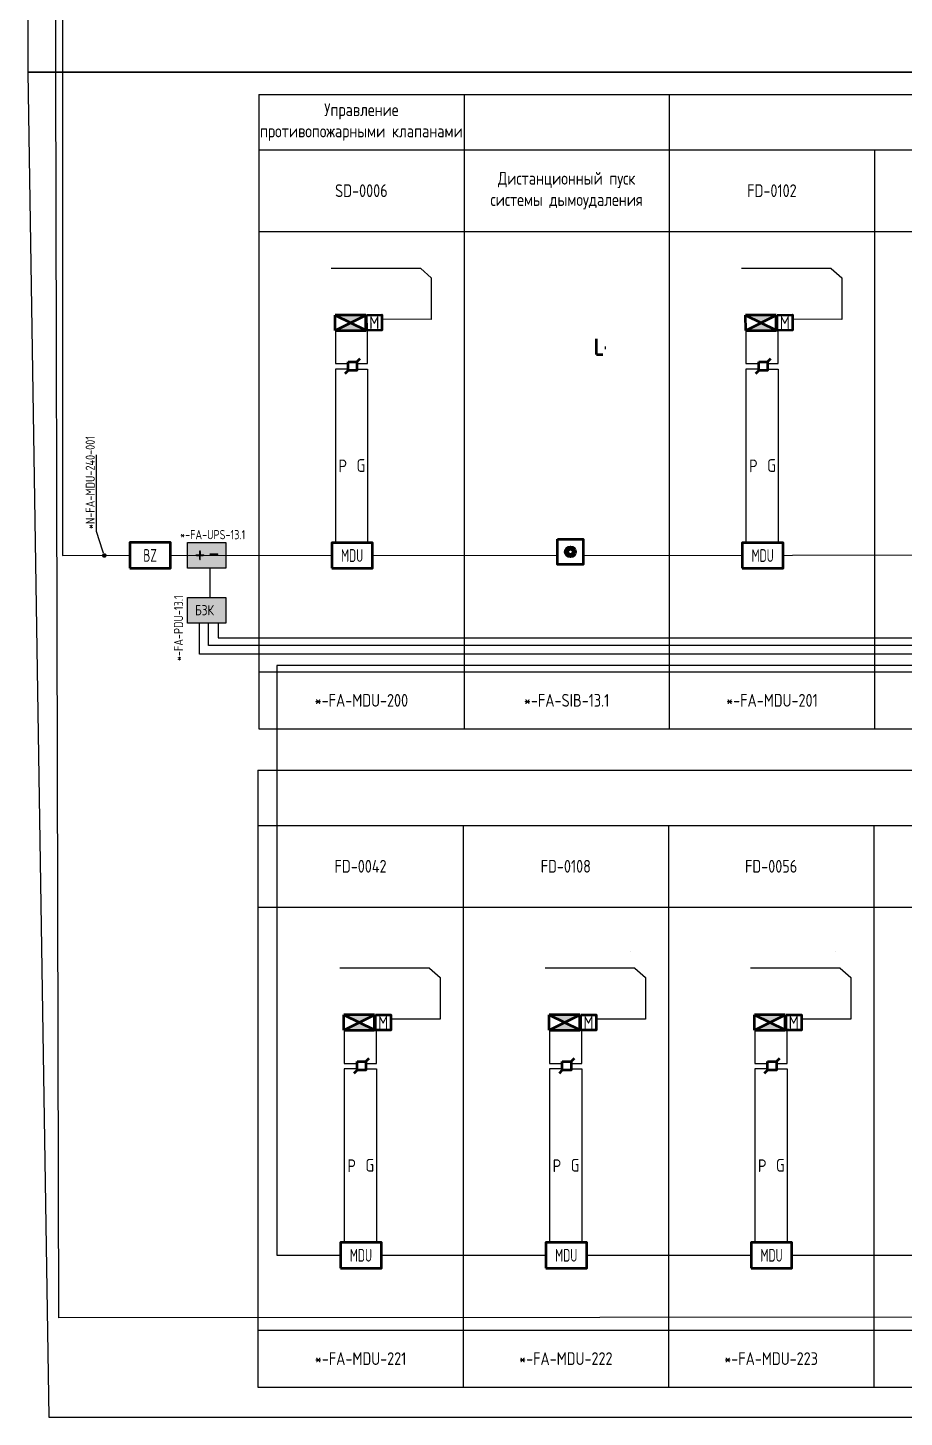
# Model space of a CAD drawing. Header units: millimetres. Extents: x 127230 to 906013, y -355313 to -209225.
# Drawn here: x 204084 to 221254, y -339532 to -312322 of the extents above; entities that cross this region are included whole.
import ezdxf
from ezdxf import colors
from ezdxf.entities.mleader import LeaderData, LeaderLine
from ezdxf.enums import TextEntityAlignment as Align
from ezdxf.math import Vec2, Vec3

# ---------------------------------------------------------------- set-up
doc = ezdxf.new("R2018")
doc.units = ezdxf.units.MM
doc.linetypes.add('Cплошная', pattern=[0])
for name, color, linetype in [('1. ОПС_оборудование', 5, 'Continuous'), ('1.1. SAI_оборудование_текст', 6, 'Continuous'), ('__Оборудование_АУПТ', 5, 'Continuous'), ('ПС2', 230, 'Continuous')]:
    doc.layers.add(name, color=color, linetype=linetype)
for name, color, linetype, lineweight in [('14', 250, 'Continuous', 0), ('GM_кабель_СПС', 6, 'Continuous', 25), ('GM_текст', 250, 'Continuous', 9), ('АТ_ПС_ИП_025', 1, 'Continuous', 25), ('АТ_ПС_ППКП_025', 5, 'Continuous', 25), ('АТ_ПС_Текст_025', 7, 'Continuous', 25), ('АТ_ПС_Трасса_100', 1, 'Continuous', 100)]:
    doc.layers.add(name, color=color, linetype=linetype, lineweight=lineweight)
doc.styles.add('GLE_OASR_TextStyle', font='GOST2304A.ttf')
doc.styles.add('SAI', font='gost_0.ttf')
doc.styles.get("Standard").update_dxf_attribs({"font": 'gost_0.ttf'})
doc.styles.add('ГОСТ 2.304', font='CS_Gost2304.shx', dxfattribs={"width": 0.8})
doc.styles.add('Гост L', font='gost_0.ttf')

# ---------------------------------------------------------------- blocks, each defined once
blk = doc.blocks.new('*U53')
at = {"color": 0, "lineweight": 30, "width": 1.001, "flags": 104}
blk.add_attdef('ТЕКСТ1', text='', height=2.5, dxfattribs=at).set_placement((0.55, 3.27), align=Align.TOP_LEFT)
at = {"color": 0, "lineweight": 0}
blk.add_wipeout([(0, 4.3), (16.02, 4.3), (16.02, 0), (0, 0)], dxfattribs=at)
blk = doc.blocks.new('*U54')
at = {"color": 0, "lineweight": 30, "width": 1.001, "flags": 104}
blk.add_attdef('ТЕКСТ1', text='', height=2.5, dxfattribs=at).set_placement((0.55, 3.27), align=Align.TOP_LEFT)
at = {"color": 0, "lineweight": 0}
blk.add_wipeout([(0, 4.3), (21.07, 4.3), (21.07, 0), (0, 0)], dxfattribs=at)
blk = doc.blocks.new('*U49')
at = {"linetype": 'Continuous', "lineweight": 25}
blk.add_wipeout([(-1.5, -1.5), (-1.5, 1.5), (1.5, 1.5), (1.5, -1.5)], dxfattribs=at)
at = {"color": 0, "linetype": 'Continuous', "lineweight": -2}
for p, q in [((1.5, 1.5), (2.63, 2.63)), ((-1.5, -1.5), (-2.63, -2.63))]:
    blk.add_line(p, q, dxfattribs=at)
blk.add_lwpolyline([(-1.5, 1.5), (1.5, 1.5), (1.5, -1.5), (-1.5, -1.5)], close=True, dxfattribs=at)
blk = doc.blocks.new('*U52')
at = {"linetype": 'Continuous', "lineweight": -2}
h = blk.add_hatch(color=0, dxfattribs=at)
h.dxf.hatch_style = 1
h.paths.add_polyline_path([(-6, 2.97), (-2.98, 1.48), (0, 2.97)])
h.paths.add_polyline_path([(-2.98, 1.48), (-6, -0.03), (0, -0.03), (0, 0)])
at = {"color": 0, "linetype": 'Continuous', "lineweight": -2}
for p, q in [((-6, -0.03), (-6, 2.97)), ((0, 2.97), (-6, 2.97)), ((-6, 2.97), (0, 0)), ((-6, -0.03), (0, 2.97)), ((0, -0.03), (0, 2.97)), ((0, 1.47), (0.18, 1.47)), ((-6, -0.03), (0, -0.03))]:
    blk.add_line(p, q, dxfattribs=at)
blk.add_lwpolyline([(0.18, 2.97), (3.18, 2.97), (3.18, -0.03), (0.18, -0.03)], close=True, dxfattribs=at)
at = {"color": 0, "linetype": 'Continuous', "lineweight": -2, "style": 'GLE_OASR_TextStyle'}
blk.add_text('М', height=2.5, dxfattribs=at).set_placement((1.68, 1.47), align=Align.MIDDLE_CENTER)
blk = doc.blocks.new('*U51')
at = {"color": 0, "linetype": 'Continuous', "lineweight": -2}
blk.add_lwpolyline([(-8, -0.03), (0, -0.03), (0, 4.97), (-8, 4.97)], close=True, dxfattribs=at)
at = {"color": 0, "linetype": 'Continuous', "lineweight": -2, "style": 'ГОСТ 2.304', "width": 0.8, "flags": 4}
blk.add_attdef('НАДПИСЬ', text='', height=2.5, dxfattribs=at).set_placement((-4, 2.47), align=Align.MIDDLE_CENTER)
blk = doc.blocks.new('*U50')
at = {"color": 0, "lineweight": 0}
blk.add_wipeout([(-2.08, 6.13), (-19.65, 6.12), (-19.65, 1.83), (-2.08, 1.83)], dxfattribs=at)
at = {"color": 0, "linetype": 'Cплошная', "lineweight": 25}
for q in [(-19.65, 1.83), (0, 0)]:
    blk.add_line((-2.08, 1.83), q, dxfattribs=at)
at = {"color": 0, "lineweight": 30, "flags": 104}
blk.add_attdef('ТЕКСТ1', text='', height=2.5, dxfattribs=at).set_placement((-2.99, 5.1), align=Align.TOP_RIGHT)
blk = doc.blocks.new('*T75')
at = {"color": 7, "linetype": 'ByBlock', "transparency": 16777216}
for p, q in [((0, 0), (125123, 0)), ((4022, 0), (4022, -12425)), ((8043, 0), (8043, -12425)), ((36195, 0), (36195, -12425)), ((40217, 0), (40217, -12425)), ((92498, 0), (92498, -12425)), ((100542, 0), (100542, -12425)), ((108585, 0), (108585, -12425)), ((113058, 0), (113058, -12425)), ((117080, 0), (117080, -12425)), ((121102, 0), (121102, -12425)), ((125123, 0), (125123, -12425)), ((0, -1085), (125123, -1085)), ((12065, -1085), (12065, -12425)), ((16087, -1085), (16087, -12425)), ((20108, -1085), (20108, -12425)), ((24130, -1085), (24130, -12425)), ((28152, -1085), (28152, -12425)), ((32173, -1085), (32173, -12425)), ((44238, -1085), (44238, -12425)), ((48260, -1085), (48260, -12425)), ((52282, -1085), (52282, -12425)), ((56303, -1085), (56303, -12425)), ((60325, -1085), (60325, -12425)), ((64347, -1085), (64347, -12425)), ((68368, -1085), (68368, -12425)), ((72390, -1085), (72390, -12425)), ((76412, -1085), (76412, -12425)), ((80433, -1085), (80433, -12425)), ((84455, -1085), (84455, -12425)), ((88477, -1085), (88477, -12425)), ((0, -2686), (125123, -2686)), ((0, -2686), (0, -11307)), ((0, -11307), (125123, -11307)), ((0, -12425), (125123, -12425))]:
    blk.add_line(p, q, dxfattribs=at)
at = {"color": 0, "linetype": 'ByBlock', "lineweight": -2, "transparency": 16777216}
for p, q in [((0, 0), (0, -2686)), ((0, -11307), (0, -12425))]:
    blk.add_line(p, q, dxfattribs=at)
at = {"color": 7, "transparency": 16777216, "char_height": 250, "attachment_point": 5, "style": 'GLE_OASR_TextStyle'}
for s, insert, width in [('Управление противопожарными клапанами', (2011, -542), 4020.47), ('{\\fGOST 2.304 type A|b0|i0|c204|p34;\\C256;Отключение вытяжной вентиляции\\fGOST 2.304 type A|b0|i0|c0|p34;, \\fGOST 2.304 type A|b0|i0|c204|p34;кондиционирования\\fGOST 2.304 type A|b0|i0|c0|p34;, \\fGOST 2.304 type A|b0|i0|c204|p34;электроконвекторов\\fGOST type A|b0|i0|c204|p34;\\W1.001;***}', (96520, -542), 8042.13), ('Управление системами дымоудаления', (110822, -542), 4472.13), ('Контроль состояния систем дымоудаления', (115069, -542), 4020.47), ('Управление системами дымоудаления', (119091, -542), 4020.47), ('Контроль состояния систем дымоудаления', (123113, -542), 4020.47), ('Управление противопожарными клапанами', (22119, -542), 28150.47), ('{\\fGOST 2.304 type A|b0|i0|c204|p34;\\H0.91667x;\\C256;Отключение приточно-вытяжной вентиляции}', (104563, -542), 8042.13), ('Сигнал  "Работа"/"Неисправность"ДВ1 (FAC-0001)/ДВ2 (FAC-0002)', (115069, -1885), 4020.47), ('Сигнал  "Работа"/"Неисправность"  ДП1 (FSC-0001)/ДП2 (FSC-0002)', (123113, -1885), 4020.47), ('{\\fGOST 2.304 type A|b0|i0|c204|p34;\\C256;Дистанционный пуск \\Pсистемы дымоудаления}', (6032, -1885), 4020.47), ('{\\fGOST 2.304 type A|b0|i0|c204|p34;\\C256;Дистанционный пуск \\Pсистемы дымоудаления}', (38206, -1885), 4020.47), ('{\\H0.91667x;\\C256;Отключение F0-51-010-NHC33^J/F0-51-010-NHC32/F0-51-010-NHC14\\fISOCPEUR|b0|i0|c204|p34;\\H1.09091x;\\C7; \\fGOST 2.304 type A|b0|i0|c204|p34;от Щита F0-51-010-NHC31}', (96520, -1885), 8042.13), ('Включение ДВ1 (FAC-0001)/ДВ2 (FAC-0002)', (110822, -1885), 4472.13), ('Включение ДП1 (FSC-0001)/ДП2 (FSC-0002)', (119091, -1885), 4020.47), ('SD-0006', (2011, -1885), 4020.47), ('FD-0102', (10054, -1885), 4020.47), ('FD-0052', (14076, -1885), 4020.47), ('FD-123', (18097, -1885), 4020.47), ('FD-0054', (22119, -1885), 4020.47), ('FD-0137', (30162, -1885), 4020.47), ('FD-0136', (34184, -1885), 4020.47), ('SD-0003', (42227, -1885), 4020.47), ('FD-0069', (46249, -1885), 4020.47), ('FD-0089', (50271, -1885), 4020.47), ('FD-0111', (54292, -1885), 4020.47), ('FD-0092', (58314, -1885), 4020.47), ('FD-120', (62336, -1885), 4020.47), ('FD-0138', (66357, -1885), 4020.47), ('FD-0090', (74401, -1885), 4020.47), ('FD-0070', (78422, -1885), 4020.47), ('FD-0063', (82444, -1885), 4020.47), ('FD-0067', (86466, -1885), 4020.47), ('FD-0079', (90488, -1885), 4020.47), ('Отключение П5 (FA-0005A)/П5р (FA-0005В)/ПВ3 (FAB-0003)', (104563, -1885), 8042.13), ('*-FA-MDU-200', (2011, -11866), 4020.47), ('*-FA-MDU-201', (10054, -11866), 4020.47), ('*-FA-MDU-202', (14076, -11866), 4020.47), ('*-FA-MDU-203', (18097, -11866), 4020.47), ('*-FA-MDU-204', (22119, -11866), 4020.47), ('*-FA-MDU-205', (26141, -11866), 4020.47), ('*-FA-MDU-206', (30162, -11866), 4020.47), ('*-FA-SIB-13.2', (38206, -11866), 4020.47), ('*-FA-MDU-208', (42227, -11866), 4020.47), ('*-FA-MDU-209', (46249, -11866), 4020.47), ('*-FA-MDU-210', (50271, -11866), 4020.47), ('*-FA-MDU-211', (54292, -11866), 4020.47), ('*-FA-MDU-212', (58314, -11866), 4020.47), ('*-FA-MDU-213', (62336, -11866), 4020.47), ('*-FA-MDU-214', (66357, -11866), 4020.47), ('*-FA-MDU-215', (70379, -11866), 4020.47), ('*-FA-MDU-216', (74401, -11866), 4020.47), ('*-FA-MDU-217', (78422, -11866), 4020.47), ('*-FA-MDU-218', (82444, -11866), 4020.47), ('*-FA-MDU-219', (86466, -11866), 4020.47), ('*-FA-MDU-220', (90488, -11866), 4020.47), (' *-FA-MR1-13.3', (96520, -11866), 8042.13), (' *-FA-MR4-13.1', (104563, -11866), 8042.13), (' *-FA-MR4-13.2', (110822, -11866), 4472.13), ('*-FA-{\\C0;AE}-13.1', (115069, -11866), 4020.47), (' *-FA-MR4-13.4', (119091, -11866), 4020.47), ('*-FA-{\\C0;AE}-13.2', (123113, -11866), 4020.47)]:
    blk.add_mtext(s, dxfattribs=dict(at, insert=insert, width=width))
at = {"color": 7, "transparency": 16777216, "char_height": 250, "attachment_point": 5}
for s, insert, width in [('Управление противопожарными клапанами', (66357, -542), 52280.47), ('*-FA-SIB-13.1', (6032, -11866), 4020.47), ('*-FA-MDU-207', (34184, -11866), 4020.47)]:
    blk.add_mtext(s, dxfattribs=dict(at, insert=insert, width=width))
at = {"transparency": 16777216, "char_height": 250, "width": 4020.47, "attachment_point": 5}
for s, insert in [('FD-0109', (26141, -1885)), ('FD-0139', (70379, -1885))]:
    blk.add_mtext(s, dxfattribs=dict(at, insert=insert))
blk = doc.blocks.new('*U56')
at = {"linetype": 'Continuous', "lineweight": -2}
h = blk.add_hatch(dxfattribs=at)
h.set_pattern_fill('ANGLE', color=0)
h.set_pattern_definition([(0, (7.841, 39.882), (0, 6.985), [5.08, -1.905]), (90, (7.841, 39.882), (-6.985, 4e-16), [5.08, -1.905])])
h.paths.add_polyline_path([(3.41, 42.45, 1), (6.91, 42.45, 1)])
h = blk.add_hatch()
h.set_pattern_fill('ANGLE', color=0)
h.set_pattern_definition([(0, (2.6406, 39.934), (0, 6.985), [5.08, -1.905]), (90, (2.6406, 39.934), (-6.985, 4e-16), [5.08, -1.905])])
h.paths.add_polyline_path([(6.25, 42.89), (6.25, 42.43), (7.64, 42.43)])
h.paths.add_polyline_path([(7.64, 42.43), (6.25, 42.43), (6.25, 41.98)])
at = {"linetype": 'Cплошная'}
blk.add_wipeout([(-2.5, 5), (-2.51, -0.01), (2.5, -0.01), (2.5, 5)], dxfattribs=at)
at = {"linetype": 'ByBlock', "lineweight": -2}
h = blk.add_hatch(color=0, dxfattribs=at)
h.dxf.hatch_style = 1
h.paths.add_polyline_path([(-1, 2.5, 1), (1, 2.5, 1)])
h.paths.add_polyline_path([(0.5, 2.5, -1), (-0.5, 2.5, -1)], flags=16)
at = {"color": 0, "linetype": 'ByBlock', "lineweight": -2}
blk.add_lwpolyline([(-2.5, 5), (2.5, 5), (2.5, 0), (-2.5, 0)], close=True, dxfattribs=at)
for radius in [1, 0.5]:
    blk.add_circle((0, 2.5), radius, dxfattribs=at)
blk = doc.blocks.new('*T82')
at = {"color": 7, "linetype": 'ByBlock', "transparency": 16777216}
for p, q in [((0, 0), (81285, 0)), ((0, 0), (0, -1085)), ((81285, 0), (81285, -12086)), ((0, -1085), (81285, -1085)), ((4022, -1085), (4022, -12086)), ((8043, -1085), (8043, -12086)), ((12065, -1085), (12065, -12086)), ((16087, -1085), (16087, -12086)), ((20108, -1085), (20108, -12086)), ((24130, -1085), (24130, -12086)), ((28152, -1085), (28152, -12086)), ((32173, -1085), (32173, -12086)), ((36195, -1085), (36195, -12086)), ((40217, -1085), (40217, -12086)), ((44238, -1085), (44238, -12086)), ((48260, -1085), (48260, -12086)), ((52282, -1085), (52282, -12086)), ((56303, -1085), (56303, -12086)), ((60325, -1085), (60325, -12086)), ((64347, -1085), (64347, -12086)), ((68368, -1085), (68368, -12086)), ((72845, -1085), (72845, -12086)), ((77445, -1085), (77445, -12086)), ((0, -2686), (81285, -2686)), ((0, -2686), (0, -10968)), ((0, -10968), (81285, -10968)), ((0, -12086), (81285, -12086))]:
    blk.add_line(p, q, dxfattribs=at)
at = {"color": 0, "linetype": 'ByBlock', "lineweight": -2, "transparency": 16777216}
for p, q in [((0, -1085), (0, -2686)), ((0, -10968), (0, -12086))]:
    blk.add_line(p, q, dxfattribs=at)
at = {"color": 7, "transparency": 16777216, "char_height": 250, "attachment_point": 5}
for s, insert, width in [('Управление противопожарными клапанами', (40643, -542), 81283.8), ('FD-0095', (34184, -1885), 4020.47), ('FD-0020', (46249, -1885), 4020.47), ('FD-0103', (50271, -1885), 4020.47), ('FD-0019', (70607, -1885), 4475.47), ('*-FA-MDU-222', (6032, -11527), 4020.47)]:
    blk.add_mtext(s, dxfattribs=dict(at, insert=insert, width=width))
at = {"color": 7, "transparency": 16777216, "char_height": 250, "attachment_point": 5, "style": 'GLE_OASR_TextStyle'}
for s, insert, width in [('FD-0042', (2011, -1885), 4020.47), ('FD-0108', (6032, -1885), 4020.47), ('FD-0056', (10054, -1885), 4020.47), ('FD-0115', (14076, -1885), 4020.47), ('FD-0055', (18097, -1885), 4020.47), ('FD-0104', (22119, -1885), 4020.47), ('FD-0105', (26141, -1885), 4020.47), ('FD-0053', (30162, -1885), 4020.47), ('FD-0051', (38206, -1885), 4020.47), ('FD-0041', (42227, -1885), 4020.47), ('FD-0040', (54292, -1885), 4020.47), ('FD-0021', (58314, -1885), 4020.47), ('FD-0129', (62336, -1885), 4020.47), ('FD-0039', (66357, -1885), 4020.47), ('FD-0018', (75145, -1885), 4598.8), ('FD-0038', (79365, -1885), 3838.8), ('*-FA-MDU-221', (2011, -11527), 4020.47), ('*-FA-MDU-223', (10054, -11527), 4020.47), ('*-FA-MDU-224', (14076, -11527), 4020.47), ('*-FA-MDU-225', (18097, -11527), 4020.47), ('*-FA-MDU-226', (22119, -11527), 4020.47), ('*-FA-MDU-227', (26141, -11527), 4020.47), ('*-FA-MDU-228', (30162, -11527), 4020.47), ('*-FA-MDU-229', (34184, -11527), 4020.47), ('*-FA-MDU-230', (38206, -11527), 4020.47), ('*-FA-MDU-231', (42227, -11527), 4020.47), ('*-FA-MDU-232', (46249, -11527), 4020.47), ('*-FA-MDU-233', (50271, -11527), 4020.47), ('*-FA-MDU-234', (54292, -11527), 4020.47), ('*-FA-MDU-235', (58314, -11527), 4020.47), ('*-FA-MDU-236', (62336, -11527), 4020.47), ('*-FA-MDU-237', (66357, -11527), 4020.47), ('*-FA-MDU-238', (70607, -11527), 4475.47), ('*-FA-MDU-239', (75145, -11527), 4598.8), ('*-FA-MDU-240', (79365, -11527), 3838.8)]:
    blk.add_mtext(s, dxfattribs=dict(at, insert=insert, width=width))
blk = doc.blocks.new('*U33')
at = {"lineweight": 5, "true_color": 0xffffff}
h = blk.add_hatch(color=7, dxfattribs=at)
h.dxf.hatch_style = 1
h.paths.add_polyline_path([(15, 10), (15, 0), (0, 0), (0, 10)])
blk.add_lwpolyline([(15, 10), (15, 0), (0, 0), (0, 10)], close=True)
at = {"char_height": 8, "attachment_point": 1, "style": 'SAI'}
for s, insert in [('+', (2.65, 9.92)), ('-', (8.12, 10.3))]:
    blk.add_mtext_dynamic_manual_height_columns(s, width=12.3263, gutter_width=25, heights=[0], dxfattribs=dict(at, insert=insert))
at = {"layer": '1.1. SAI_оборудование_текст', "style": 'SAI', "flags": 8}
blk.add_attdef('NAME_ИБП', (0, 11.57), '', height=4, dxfattribs=at)
blk = doc.blocks.new('*U32')
at = {"true_color": 0xffffff, "transparency": 33554687}
h = blk.add_hatch(color=7, dxfattribs=at)
h.dxf.hatch_style = 1
h.paths.add_polyline_path([(15, 10), (15, 0), (0, 0), (0, 10)])
blk.add_lwpolyline([(15, 10), (15, 0), (0, 0), (0, 10)], close=True)
at = {"insert": (2.91, 7.08), "char_height": 4, "attachment_point": 1, "style": 'Гост L'}
blk.add_mtext_dynamic_manual_height_columns('БЗК', width=9.4498, gutter_width=20, heights=[0], dxfattribs=at)
at = {"layer": '1.1. SAI_оборудование_текст', "style": 'SAI', "flags": 8}
blk.add_attdef('NAME_BI', (0, 11.57), '', height=4, dxfattribs=at)
blk = doc.blocks.new('_Dot')
at = {"color": 0, "linetype": 'ByBlock', "lineweight": -2}
blk.add_line((-0.5, 0), (-1, 0), dxfattribs=at)
at = {"color": 0, "linetype": 'ByBlock', "const_width": 0.5}
blk.add_lwpolyline([(-0.25, 0, 1), (0.25, 0, 1)], format="xyb", close=True, dxfattribs=at)

msp = doc.modelspace()

# ---------------------------------------------------------------- linework, layer by layer
at = {"color": 18, "true_color": 0x000000}
msp.add_lwpolyline([(204084, -313190), (370338, -313190), (370338, -285232), (204084, -285232)], close=True, dxfattribs=at)
at = {"layer": '14', "color": 6, "lineweight": 25}
for points in [[(210109, -318248), (210109, -318898), (210361, -318898)], [(218153, -318248), (218153, -318898), (218405, -318898)], [(210282, -331952), (210282, -332602), (210534, -332602)], [(214304, -331952), (214304, -332602), (214556, -332602)], [(218326, -331952), (218326, -332602), (218578, -332602)]]:
    msp.add_lwpolyline(points, dxfattribs=at)
at = {"layer": 'GM_кабель_СПС'}
msp.add_lwpolyline([(205506, -267284), (204762, -267284), (204762, -322657), (333502, -322600), (333505, -324813), (208960, -324813), (208960, -336361), (289503, -336361), (289503, -337532), (204693, -337589), (204519, -267129), (205506, -267129)], dxfattribs=at)
at = {"layer": 'GM_кабель_СПС', "color": 34}
msp.add_lwpolyline([(207656, -323481), (207656, -322902)], dxfattribs=at)
at = {"layer": 'АТ_ПС_Трасса_100', "color": 92, "lineweight": 25, "ltscale": 100}
for points in [[(210534, -318898), (210742, -318898), (210742, -318249)], [(218577, -318898), (218785, -318898), (218785, -318249)], [(210534, -319005), (210742, -319005), (210742, -322407)], [(218577, -319005), (218785, -319005), (218785, -322407)], [(210707, -332602), (210915, -332602), (210915, -331954)], [(214729, -332602), (214937, -332602), (214937, -331954)], [(218750, -332602), (218958, -332602), (218958, -331954)], [(210707, -332709), (210915, -332709), (210915, -336111)], [(214729, -332709), (214937, -332709), (214937, -336111)], [(218750, -332709), (218958, -332709), (218958, -336111)]]:
    msp.add_lwpolyline(points, dxfattribs=at)
at = {"layer": 'АТ_ПС_Трасса_100', "color": 6, "lineweight": 25, "ltscale": 100}
for points in [[(210361, -319005), (210109, -319005), (210109, -322407)], [(218405, -319005), (218153, -319005), (218153, -322407)], [(210534, -332709), (210282, -332709), (210282, -336111)], [(214556, -332709), (214304, -332709), (214304, -336111)], [(218578, -332709), (218326, -332709), (218326, -336111)]]:
    msp.add_lwpolyline(points, dxfattribs=at)

# ---------------------------------------------------------------- block references
for name, p in [('*T75', (208608, -313627)), ('*T82', (208592, -326858))]:
    msp.add_blockref(name, p)
at = {"layer": '1. ОПС_оборудование'}
ref = msp.add_blockref('*U32', (207214, -323981), dxfattribs=dict(at, xscale=50, yscale=50, zscale=50))
ref.add_attrib('NAME_BI', ' *-FA-PDU-13.1', (207126, -324817), dxfattribs={"layer": '1.1. SAI_оборудование_текст', "color": 0, "height": 180, "rotation": 90, "style": 'SAI'})
at = {"layer": '__Оборудование_АУПТ'}
ref = msp.add_blockref('*U33', (207214, -322905), dxfattribs=dict(at, xscale=50, yscale=50, zscale=50))
ref.add_attrib('NAME_ИБП', '*-FA-UPS-13.1', (207067, -322338, -4485), dxfattribs={"layer": '0', "color": 0, "height": 180, "style": 'SAI', "flags": 8})
at = {"layer": 'ПС2', "color": 5, "lineweight": 50, "transparency": 33554687, "xscale": 100, "yscale": 100, "zscale": 100, "rotation": 0.1250381865928775}
for p in [(210705, -318244), (218748, -318244), (210878, -331948), (214900, -331948), (218921, -331948)]:
    msp.add_blockref('*U52', p, dxfattribs=at)

# ---------------------------------------------------------------- texts
at = {"layer": 'АТ_ПС_Текст_025', "char_height": 250, "attachment_point": 5, "style": 'GLE_OASR_TextStyle'}
for s, insert in [('P', (210255, -320902)), ('G', (210611, -320894)), ('P', (218299, -320902)), ('G', (218654, -320894)), ('P', (210429, -334607)), ('G', (210784, -334598)), ('P', (214450, -334607)), ('G', (214806, -334598)), ('P', (218472, -334607)), ('G', (218827, -334598))]:
    msp.add_mtext_dynamic_manual_height_columns(s, width=1237.88, gutter_width=12.5, heights=[0], dxfattribs=dict(at, insert=insert))

# ---------------------------------------------------------------- leaders
at = {"layer": 'GM_текст'}
ml = msp.add_multileader_mtext('Standard', dxfattribs=at)
ml.set_content('{\\C0;*N-FA-MDU-240-001}', color=256, style='GLE_OASR_TextStyle')
ml.set_leader_properties()
ml.set_arrow_properties(name='DOT')
ml.build(insert=Vec2(0, 0))
ml.multileader.update_dxf_attribs({"has_text_frame": 1, "text_left_attachment_type": 6, "text_right_attachment_type": 6, "dogleg_length": 0.36, "arrow_head_size": 90})
ctx = ml.context
ctx.base_point, ctx.char_height, ctx.arrow_head_size, ctx.landing_gap_size, ctx.plane_origin, ctx.plane_x_axis, ctx.plane_y_axis = Vec3(205433, -322189), 180, 90, 50, Vec3(200895, -315893), Vec3(0, 1), Vec3(-1, 0)
ctx.left_attachment, ctx.right_attachment = 6, 6
notes = []
notes.append((ctx, [(0, (1, 1, 0), (205433, -322189), (0, 1), 0.36, [(0, [(205583, -322656)], 0, [])])]))
ctx.mtext.insert, ctx.mtext.text_direction, ctx.mtext.rotation, ctx.mtext.width, ctx.mtext.flow_direction = Vec3(205217, -322139), Vec3(0, 1), 1.570796, 1442.25, 5
for ctx, leaders in notes:
    for number, flags, end, landing, length, lines in leaders:
        leader = LeaderData()
        leader.index, (leader.has_last_leader_line, leader.has_dogleg_vector, leader.attachment_direction) = number, flags
        leader.last_leader_point, leader.dogleg_vector, leader.dogleg_length = Vec3(end), Vec3(landing), length
        for number, points, colour, breaks in lines:
            line = LeaderLine()
            line.index, line.vertices, line.color, line.breaks = number, Vec3.list(points), colors.encode_raw_color(colour), breaks
            leader.lines.append(line)
        ctx.leaders.append(leader)

# ---------------------------------------------------------------- next in the draw order: block references
at = {"layer": 'АТ_ПС_ИП_025', "color": 5, "lineweight": 50, "transparency": 33554687, "xscale": 100, "yscale": 100, "zscale": 100}
msp.add_blockref('*U56', (214714, -322834), dxfattribs=at)
at = {"layer": 'АТ_ПС_ИП_025', "lineweight": 50, "xscale": 57.51779866433964, "yscale": 57.51779866433964, "zscale": 57.51779866433964}
for p in [(210447, -318948), (218491, -318948), (210621, -332652), (214642, -332652), (218664, -332652)]:
    msp.add_blockref('*U49', p, dxfattribs=at)
at = {"layer": 'АТ_ПС_Текст_025', "linetype": 'Continuous'}
ref = msp.add_blockref('*U50', (211989, -317216), dxfattribs=dict(at, xscale=100, yscale=100, zscale=100))
lines = msp.add_mtext('230 В AC*** ', dxfattribs={"layer": '0', "color": 0, "insert": (211690, -316706), "char_height": 2.5, "attachment_point": 1})
ref.add_attrib('ТЕКСТ1', '', (211690, -316706), dxfattribs={"flags": 104}).embed_mtext(lines)
ref = msp.add_blockref('*U50', (220033, -317216), dxfattribs=dict(at, xscale=100, yscale=100, zscale=100))
lines = msp.add_mtext('230 В AC*** ', dxfattribs={"layer": '0', "color": 0, "insert": (219734, -316706), "char_height": 2.5, "attachment_point": 1})
ref.add_attrib('ТЕКСТ1', '', (219734, -316706), dxfattribs={"flags": 104}).embed_mtext(lines)
at = {"layer": 'АТ_ПС_Текст_025', "transparency": 33554636}
ref = msp.add_blockref('*U53', (210800, -319073), dxfattribs=dict(at, xscale=99.99980000000001, yscale=99.99980000000001, zscale=99.99980000000001))
lines = msp.add_mtext('\\W1.0010;*FA-XK-200', dxfattribs={"layer": '0', "color": 0, "insert": (210855, -318746), "char_height": 2.5, "attachment_point": 1})
ref.add_attrib('ТЕКСТ1', '', (210855, -318746), dxfattribs={"flags": 104}).embed_mtext(lines)
ref = msp.add_blockref('*U53', (218844, -319073), dxfattribs=dict(at, xscale=99.99980000000001, yscale=99.99980000000001, zscale=99.99980000000001))
lines = msp.add_mtext('\\W1.0010;*FA-XK-201', dxfattribs={"layer": '0', "color": 0, "insert": (218898, -318746), "char_height": 2.5, "attachment_point": 1})
ref.add_attrib('ТЕКСТ1', '', (218898, -318746), dxfattribs={"flags": 104}).embed_mtext(lines)
at = {"layer": 'АТ_ПС_Текст_025', "transparency": 33554636, "xscale": 99.99980000000001, "yscale": 99.99980000000001, "zscale": 99.99980000000001, "rotation": 90.0000000004073}
for p in [(209993, -321636), (211259, -321636), (218037, -321636), (219302, -321636), (210167, -335340), (211432, -335340), (214188, -335340), (215454, -335340), (218210, -335340), (219475, -335340)]:
    msp.add_blockref('*U54', p, dxfattribs=at)
at = {"layer": 'АТ_ПС_Текст_025', "linetype": 'Continuous'}
ref = msp.add_blockref('*U50', (212162, -330921), dxfattribs=dict(at, xscale=100, yscale=100, zscale=100))
lines = msp.add_mtext('230 В AC*** ', dxfattribs={"layer": '0', "color": 0, "insert": (211863, -330411), "char_height": 2.5, "attachment_point": 1})
ref.add_attrib('ТЕКСТ1', '', (211863, -330411), dxfattribs={"flags": 104}).embed_mtext(lines)
ref = msp.add_blockref('*U50', (216184, -330921), dxfattribs=dict(at, xscale=100, yscale=100, zscale=100))
lines = msp.add_mtext('230 В AC*** ', dxfattribs={"layer": '0', "color": 0, "insert": (215885, -330411), "char_height": 2.5, "attachment_point": 1})
ref.add_attrib('ТЕКСТ1', '', (215885, -330411), dxfattribs={"flags": 104}).embed_mtext(lines)
ref = msp.add_blockref('*U50', (220206, -330921), dxfattribs=dict(at, xscale=100, yscale=100, zscale=100))
lines = msp.add_mtext('230 В AC*** ', dxfattribs={"layer": '0', "color": 0, "insert": (219907, -330411), "char_height": 2.5, "attachment_point": 1})
ref.add_attrib('ТЕКСТ1', '', (219907, -330411), dxfattribs={"flags": 104}).embed_mtext(lines)
at = {"layer": 'АТ_ПС_Текст_025', "transparency": 33554636}
ref = msp.add_blockref('*U53', (210974, -332777), dxfattribs=dict(at, xscale=99.99980000000001, yscale=99.99980000000001, zscale=99.99980000000001))
lines = msp.add_mtext('\\W1.0010;*FA-XK-221', dxfattribs={"layer": '0', "color": 0, "insert": (211028, -332450), "char_height": 2.5, "attachment_point": 1})
ref.add_attrib('ТЕКСТ1', '', (211028, -332450), dxfattribs={"flags": 104}).embed_mtext(lines)
ref = msp.add_blockref('*U53', (214995, -332777), dxfattribs=dict(at, xscale=99.99980000000001, yscale=99.99980000000001, zscale=99.99980000000001))
lines = msp.add_mtext('\\W1.0010;*FA-XK-222', dxfattribs={"layer": '0', "color": 0, "insert": (215050, -332450), "char_height": 2.5, "attachment_point": 1})
ref.add_attrib('ТЕКСТ1', '', (215050, -332450), dxfattribs={"flags": 104}).embed_mtext(lines)
ref = msp.add_blockref('*U53', (219017, -332777), dxfattribs=dict(at, xscale=99.99980000000001, yscale=99.99980000000001, zscale=99.99980000000001))
lines = msp.add_mtext('\\W1.0010;*FA-XK-223', dxfattribs={"layer": '0', "color": 0, "insert": (219072, -332450), "char_height": 2.5, "attachment_point": 1})
ref.add_attrib('ТЕКСТ1', '', (219072, -332450), dxfattribs={"flags": 104}).embed_mtext(lines)

# ---------------------------------------------------------------- next in the draw order: wipeouts: each hides what was drawn before it
at = {"lineweight": 25}
for points in [[(210038, -322407), (210838, -322407), (210838, -322907), (210038, -322907)], [(218081, -322407), (218881, -322407), (218881, -322907), (218081, -322907)], [(210211, -336111), (211011, -336111), (211011, -336611), (210211, -336611)], [(214233, -336111), (215033, -336111), (215033, -336611), (214233, -336611)], [(218255, -336111), (219055, -336111), (219055, -336611), (218255, -336611)]]:
    msp.add_wipeout(points, dxfattribs=at).dxf.layer = 'АТ_ПС_Трасса_100'

# ---------------------------------------------------------------- next in the draw order: linework, layer by layer
at = {"color": 18, "true_color": 0x000000}
msp.add_lwpolyline([(204495, -339532), (341002, -339532), (341002, -313190), (204084, -313190)], close=True, dxfattribs=at)
at = {"layer": '14', "color": 6, "lineweight": 25}
for points in [[(211989, -317216), (211989, -318035), (211022, -318031)], [(220033, -317216), (220033, -318035), (219066, -318031)], [(212162, -330921), (212162, -331740), (211196, -331735)], [(216184, -330921), (216184, -331740), (215217, -331735)], [(220206, -330921), (220206, -331740), (219239, -331735)]]:
    msp.add_lwpolyline(points, dxfattribs=at)
at = {"layer": 'GM_кабель_СПС', "color": 34}
for points in [[(327959, -322894), (327959, -324588), (207445, -324588), (207445, -323981)], [(319464, -322894), (319464, -324422), (207625, -324422), (207625, -323981)], [(207815, -323981), (207815, -324266), (313075, -324266), (313073, -322894)]]:
    msp.add_lwpolyline(points, dxfattribs=at)

# ---------------------------------------------------------------- next in the draw order: block references
at = {"layer": 'АТ_ПС_ППКП_025', "color": 1, "linetype": 'Continuous', "lineweight": 50}
ref = msp.add_blockref('*U51', (210838, -322903), dxfattribs=dict(at, xscale=100, yscale=100, zscale=100))
ref.add_attrib('НАДПИСЬ', 'MDU', dxfattribs={"layer": '0', "color": 0, "linetype": 'Continuous', "lineweight": -2, "height": 250, "style": 'ГОСТ 2.304', "width": 0.8}).set_placement((210438, -322657), align=Align.MIDDLE_CENTER)
ref = msp.add_blockref('*U51', (218881, -322903), dxfattribs=dict(at, xscale=100, yscale=100, zscale=100))
ref.add_attrib('НАДПИСЬ', 'MDU', dxfattribs={"layer": '0', "color": 0, "linetype": 'Continuous', "lineweight": -2, "height": 250, "style": 'ГОСТ 2.304', "width": 0.8}).set_placement((218481, -322657), align=Align.MIDDLE_CENTER)
ref = msp.add_blockref('*U51', (211011, -336608), dxfattribs=dict(at, xscale=100, yscale=100, zscale=100))
ref.add_attrib('НАДПИСЬ', 'MDU', dxfattribs={"layer": '0', "color": 0, "linetype": 'Continuous', "lineweight": -2, "height": 250, "style": 'ГОСТ 2.304', "width": 0.8}).set_placement((210611, -336361), align=Align.MIDDLE_CENTER)
ref = msp.add_blockref('*U51', (215033, -336608), dxfattribs=dict(at, xscale=100, yscale=100, zscale=100))
ref.add_attrib('НАДПИСЬ', 'MDU', dxfattribs={"layer": '0', "color": 0, "linetype": 'Continuous', "lineweight": -2, "height": 250, "style": 'ГОСТ 2.304', "width": 0.8}).set_placement((214633, -336361), align=Align.MIDDLE_CENTER)
ref = msp.add_blockref('*U51', (219054, -336608), dxfattribs=dict(at, xscale=100, yscale=100, zscale=100))
ref.add_attrib('НАДПИСЬ', 'MDU', dxfattribs={"layer": '0', "color": 0, "linetype": 'Continuous', "lineweight": -2, "height": 250, "style": 'ГОСТ 2.304', "width": 0.8}).set_placement((218655, -336361), align=Align.MIDDLE_CENTER)

# ---------------------------------------------------------------- next in the draw order: block references
at = {"layer": 'АТ_ПС_Текст_025', "transparency": 33554636}
ref = msp.add_blockref('*U53', (205735, -323404), dxfattribs=dict(at, xscale=99.99980000000001, yscale=99.99980000000001, zscale=99.99980000000001))
lines = msp.add_mtext('\\W1.0010;*FA-BZ-003', dxfattribs={"layer": '0', "color": 0, "insert": (205790, -323076), "char_height": 2.5, "attachment_point": 1})
ref.add_attrib('ТЕКСТ1', '', (205790, -323076), dxfattribs={"flags": 104}).embed_mtext(lines)

# ---------------------------------------------------------------- next in the draw order: wipeouts: each hides what was drawn before it
at = {"lineweight": 25}
msp.add_wipeout([(206080, -322405), (206880, -322405), (206880, -322905), (206080, -322905)], dxfattribs=at).dxf.layer = 'АТ_ПС_Трасса_100'

# ---------------------------------------------------------------- next in the draw order: block references
at = {"layer": 'АТ_ПС_ППКП_025', "color": 1, "linetype": 'Continuous', "lineweight": 50}
ref = msp.add_blockref('*U51', (206880, -322902), dxfattribs=dict(at, xscale=100, yscale=100, zscale=100))
ref.add_attrib('НАДПИСЬ', 'BZ', dxfattribs={"layer": '0', "color": 0, "linetype": 'Continuous', "lineweight": -2, "height": 250, "style": 'ГОСТ 2.304', "width": 0.8}).set_placement((206480, -322655), align=Align.MIDDLE_CENTER)

doc.saveas('drawing.dxf')
